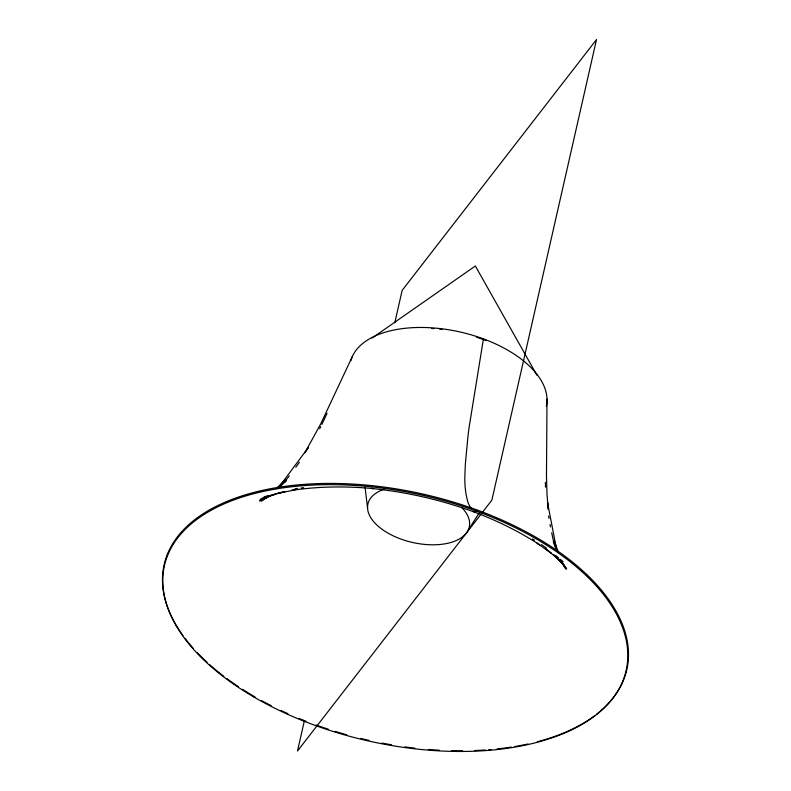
<?xml version="1.0" encoding="UTF-8"?>
<svg xmlns="http://www.w3.org/2000/svg" width="791" height="791" viewBox="0 0 791 791"><rect width="100%" height="100%" fill="white"/><g stroke="black" fill="none" stroke-linecap="round" stroke-linejoin="round"><path stroke-width="1.19" d="M547.006 399.069L546.472 476.32L546.986 494.266L548.301 509.404L547.501 502.453L556.231 547.718M483.43 338.874L469.043 427.713A271.184 55.182 -69.7 0 0 467.956 436.513L465.335 464.208L464.811 477.645A281.467 57.278 -69.7 0 0 464.871 481.699L464.979 484.705A149.39 30.404 -69.7 0 0 465.148 486.979L465.602 491.102A257.451 52.394 -69.7 0 0 466.176 494.83L467.451 500.574A187.853 38.225 -69.7 0 0 469.093 504.965L471.11 508.198M304.337 720.927L297.505 750.995L491.854 500.179L596.513 39.55L402.154 290.366L394.778 322.837M352.42 356.375L320.731 423.877L304.822 452.848L308.312 447.568L280.202 485.496L285.314 479.811L276.049 488.779M321.858 424.451L327.059 413.377M319.663 428.702L320.76 426.576M467.847 530.791L479.069 513.082M295.804 467.263L299.374 462.27M285.571 480.651L289.249 475.935M284.78 482.283L286.233 480.671L278.61 488.057M372.017 338.103L475.351 265.994L537.059 375.418M260.674 499.952L263.729 497.944M269.405 495.73L261.366 501L268.545 496.303M269.335 495.67L259.666 501L270.878 495.334L262.464 499.022L275.841 493.861L269.602 495.917L285.076 491.518L277.275 493.455L295.003 489.936L291.592 490.4C318.684 486.287 346.221 486.099 373.471 488.601L371.543 488.442C406.614 492.032 441.23 499.922 474.343 512.024M260.101 499.368L265.222 496.778M264.224 496.985L267.585 495.69M478.189 510.403L475.44 510.877M295.073 488.7L297.505 488.403M301.163 487.958L303.596 487.661M472.474 511.312C496.026 520.132 518.777 531.186 539.848 544.959L537.069 543.13L551.584 553.532L545.582 548.568L562.302 562.648L553.482 554.659L564.042 565.288L558.159 558.466L566.623 568.907L562.411 562.984M532.521 538.958L534.518 540.194M541.528 544.603L546.502 548.173M555.727 555.45L558.505 557.793M560.364 559.356L563.143 561.699M560.859 561.037L565.921 569.026L560.878 560.69M558.545 552.662L554.086 540.579L556.142 547.698M553.295 542.072L556.142 549.794M551.683 532.798L553.473 541.004M548.588 515.959L549.013 518.382M550.071 524.443L550.496 526.865M365.096 487.375L367.558 508.158M545.385 482.332L545.523 487.127M350.888 360.676A100.338 53.323 12.8 0 1 461.42 332.279A100.338 53.323 12.8 0 1 546.284 406.347M182.988 635.608A237.231 126.066 12.8 0 1 408.027 490.964A237.231 126.066 12.8 0 1 596.523 714.322M594.674 715.736A237.231 126.066 12.8 0 1 537.346 741.731M527.993 743.985A237.231 126.066 12.8 0 1 514.941 746.506M511.352 747.09A237.231 126.066 12.8 0 1 497.144 748.939M491.082 749.522A237.231 126.066 12.8 0 1 488.759 749.72M485.259 749.977A237.231 126.066 12.8 0 1 474.61 750.55M462.606 750.807A237.231 126.066 12.8 0 1 451.641 750.699M439.391 750.214A237.231 126.066 12.8 0 1 428.297 749.453M414.771 748.118A237.231 126.066 12.8 0 1 404.952 746.872M391.585 744.806A237.231 126.066 12.8 0 1 381.954 743.065M368.942 740.356A237.231 126.066 12.8 0 1 360.785 738.448M346.755 734.78A237.231 126.066 12.8 0 1 335.048 731.349M328.255 729.193A237.231 126.066 12.8 0 1 316.084 725.011M305.939 721.204A237.231 126.066 12.8 0 1 299.156 718.485M287.884 713.66A237.231 126.066 12.8 0 1 281.151 710.565M271.204 705.701A237.231 126.066 12.8 0 1 261.376 700.51M254.989 696.92A237.231 126.066 12.8 0 1 242.441 689.297M238.427 686.677A237.231 126.066 12.8 0 1 226.651 678.431M223.833 676.315A237.231 126.066 12.8 0 1 209.734 664.737M207.084 662.344A237.231 126.066 12.8 0 1 197.068 652.506M193.192 648.284A237.231 126.066 12.8 0 1 185.005 638.337M431.728 328.502A99.102 52.661 12.8 0 1 434.012 328.67M439.766 329.214A99.102 52.661 12.8 0 1 442.07 329.481M476.419 337.144A99.102 52.661 12.8 0 1 486.228 340.664M461.677 507.377A51.969 27.616 12.8 0 1 448.279 543.16A51.969 27.616 12.8 0 1 378.78 526.727A51.969 27.616 12.8 0 1 384.466 489.125M253.496 696.782A236.717 125.789 12.8 0 0 625.76 671.984A236.717 125.789 12.8 0 0 306.592 485.427A236.717 125.789 12.8 0 0 253.496 696.782"/></g></svg>
